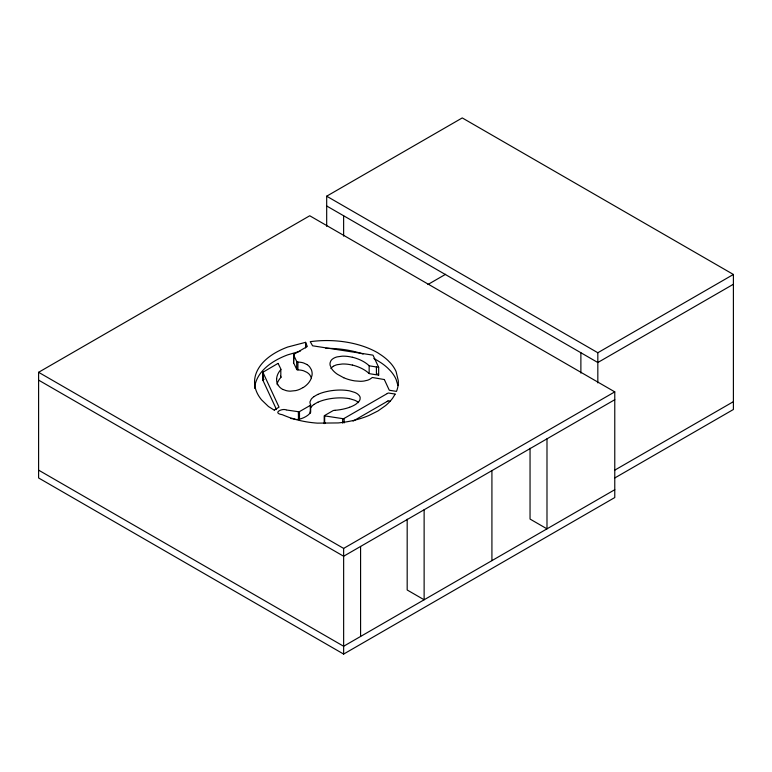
<?xml version="1.0" encoding="UTF-8"?>
<svg xmlns="http://www.w3.org/2000/svg" width="772" height="772" viewBox="0 0 772 772"><rect width="100%" height="100%" fill="white"/><g stroke="black" fill="none" stroke-linecap="round" stroke-linejoin="round"><path stroke-width="1.16" d="M326.681 226.341L326.681 196.194L462.254 117.923L733.4 274.465L733.4 409.488L614.512 478.119M597.827 382.883L597.827 352.736L326.681 196.194M395.11 394.193L392.9 397.802A71.256 41.138 0 0 1 385.614 405.57L378.019 410.926L369.064 415.423A71.121 41.061 0 0 1 342.787 422.4A75.801 43.763 0 0 1 338.252 422.931L317.369 423.133A70.088 40.462 0 0 1 299.227 420.383L289.847 417.671A131.375 75.849 0 0 1 282.291 414.689C271.812 413.049 282.369 407.954 286.325 409.961M310.73 407.722L311.203 407.027A19.175 11.069 0 0 1 314.05 404.412M277.91 363.467L262.885 372.249L279.02 407.133L274.417 410.067M264.053 379.284L262.914 380.278L276.511 409.585M314.04 396.576L316.481 395.119A31.729 18.316 0 0 1 317.91 394.415M314.04 404.403L316.481 402.945A31.729 18.316 0 0 1 317.91 402.241M303.184 387.515L299.777 389.291A18.393 10.615 0 0 1 295.753 390.593L290.33 391.163A11.455 6.61 0 0 1 286.074 390.593L282.986 389.455M387.245 393.556L387.447 393.44A4.352 2.509 0 0 1 387.92 393.18A1.042 0.598 0 0 1 388.586 393.044L395.129 394.058M387.245 401.392L387.447 401.266A4.352 2.509 0 0 1 387.92 401.006M274.214 410.164L268.444 406.506L261.621 399.925A71.96 41.543 0 0 1 255.387 375.694A73.186 42.257 0 0 1 259.363 367.076A71.024 41.003 0 0 1 271.339 355.332A72.587 41.91 0 0 1 287.657 347.043L305.596 342.334L307.295 346.483L293.64 354.435A1.283 0.743 0 0 0 293.495 354.744L296.892 361.933L299.999 362.232A11.426 6.591 0 0 1 303.705 363.014L306.822 364.471M286.856 410.048L299.111 411.814L310.518 405.271L310.296 403.833A11.619 6.707 0 0 1 310.045 401.662L311.203 399.192A19.175 11.069 0 0 1 314.05 396.586M293.457 418.878C297.886 421.686 310.865 415.249 310.296 411.659M38.6 372.297L309.736 215.764L614.773 391.867L614.773 497.544L343.637 654.077L38.6 477.964L38.6 372.297L343.637 548.409L614.773 391.867M427.92 284.511L445.608 274.292M325.186 423.017L324.665 423.317L324.665 415.49L333.06 410.656A1.66 0.955 0 0 1 334.006 410.405L335.038 410.318M324.578 415.876L343.202 418.723A1.09 0.627 0 0 0 343.723 418.656L387.1 393.652M353.084 421.116L387.1 401.479M597.827 352.736L733.4 274.465M733.4 284.25L597.827 362.522L326.681 205.979M614.773 399.703L343.637 556.236L38.6 380.123M614.512 470.293L733.4 401.662M614.773 489.709L343.637 646.251L38.6 470.138M278.084 363.371L280.921 369.17A1.254 0.724 0 0 1 280.805 369.663A38.243 22.079 0 0 0 276.608 378.791M300.202 351.212L287.657 354.869A72.587 41.91 0 0 0 271.339 363.158A71.024 41.003 0 0 0 259.363 374.902A73.186 42.257 0 0 0 255.407 383.52A71.96 41.543 0 0 0 254.606 388.335M311.463 377.807A31.845 18.383 0 0 0 311.319 377.45L309.678 374.729A17.351 10.017 0 0 0 306.831 372.297L303.705 370.84A11.426 6.591 0 0 0 299.999 370.058L296.892 369.759L293.495 362.57A1.283 0.743 0 0 1 293.64 362.271L294.035 354.136M298.378 411.814L298.465 419.659M377.228 367.105L378.656 367.318L378.656 375.144L377.228 374.931M390.246 401.131L388.586 400.88A1.042 0.598 0 0 0 387.94 401.025M290.639 418.453L292.752 418.771M352.35 357.262L349.301 356.654A21.442 12.381 0 0 0 342.237 356.172L337.132 356.886A11.773 6.794 0 0 0 334.373 357.899A12.448 7.189 0 0 0 333.369 358.449A11.87 6.851 0 0 0 330.763 361.016L330.117 362.782A19.474 11.242 0 0 0 330.165 365.388L331.661 368.707A33.235 19.184 0 0 0 332.24 369.518A33.871 19.561 0 0 0 337.48 374.314L343.743 377.749M352.35 365.088L349.301 364.48A21.442 12.381 0 0 0 342.237 364.008L337.132 364.712A11.773 6.794 0 0 0 334.373 365.725A12.448 7.189 0 0 0 333.369 366.285M358.594 402.666L357.851 402.019A14.62 8.444 0 0 0 354.666 400.224L350.295 398.892A26.393 15.237 0 0 0 349.108 398.651M384.331 379.544L372.307 377.489L370.792 378.579A11.213 6.475 0 0 1 367.646 380.2L364.201 381.011A16.299 9.409 0 0 1 360.418 381.31L354.792 380.895A31.411 18.132 0 0 1 343.762 377.73M378.656 367.318L373.137 355.419A1.004 0.579 0 0 0 372.693 355.101L312.592 345.798L310.238 341.668A71.854 41.485 0 0 1 377.807 352.833L381.416 355.216A74.392 42.952 0 0 1 387.862 360.36L390.497 363.052A69.268 39.99 0 0 1 396.094 371.573L398.304 380.76A69.905 40.356 0 0 1 396.47 391.385L389.493 390.275A1.11 0.637 0 0 1 389.194 389.995A15.565 8.984 0 0 1 389.03 389.686L384.398 379.66M378.656 375.144L377.913 373.58M293.572 362.927L293.611 355.168M280.545 376.157L280.921 376.997A1.254 0.724 0 0 1 280.805 377.489A38.243 22.079 0 0 0 277.013 384.234M397.937 385.46L396.094 379.399A69.268 39.99 0 0 0 390.497 370.878L387.862 368.186A74.392 42.952 0 0 0 381.416 363.043L377.74 360.707A71.854 41.485 0 0 0 373.87 358.526M580.882 352.736L580.882 373.098M546.991 438.834L546.991 528.849L530.046 519.064L530.046 448.252M491.918 470.63L491.918 560.646M424.127 509.761L424.127 599.776L407.182 589.991L407.182 519.189M360.582 546.451L360.582 636.466M344.138 418.463L344.138 422.94M343.627 215.764L343.627 236.126M343.637 548.409L343.637 654.077M342.681 418.685L342.681 423.152M324.201 415.78L324.201 423.606M310.662 404.567L310.662 412.402M310.296 405.416L310.296 413.242M305.596 342.334L305.596 347.921M299.488 411.65L299.488 419.476M297.915 362.126L297.915 369.952M296.689 361.557L296.689 369.383M280.815 369.663L280.815 377.489M263.127 371.988L263.127 379.814M262.943 372.529L262.943 380.355M306.831 364.471A17.351 10.017 0 0 1 309.668 366.903L311.319 369.624A31.845 18.383 0 0 1 312.062 375.067L311.01 378.84A42.566 24.579 0 0 1 310.151 380.548A33.476 19.329 0 0 1 303.242 387.544M282.909 389.513A17.534 10.123 0 0 1 278.296 385.267M278.171 385.296A29.452 17.003 0 0 1 276.665 378.801M325.842 348.355A71.854 41.485 0 0 1 363.11 354.068M352.389 357.214A36.921 21.317 0 0 1 369.006 365.629M352.389 365.04A36.921 21.317 0 0 1 369.006 373.455M330.937 368.562A11.87 6.851 0 0 1 333.369 366.275M317.89 394.395A32.8 18.933 0 0 1 326.874 391.52A37.828 21.838 0 0 1 337.982 390.082A31.044 17.92 0 0 1 349.137 390.767A26.393 15.237 0 0 1 350.295 391.066L354.676 392.398A14.62 8.444 0 0 1 357.851 394.193L359.202 395.515A11.059 6.379 0 0 1 360.157 397.657L360.07 399.182A14.649 8.453 0 0 1 359.048 401.324L356.075 404.065A26.952 15.565 0 0 1 354.927 404.808A27.232 15.72 0 0 1 349.571 407.278M349.61 407.307A37.944 21.905 0 0 1 335.038 410.308M317.89 402.231A32.8 18.933 0 0 1 326.874 399.346A37.828 21.838 0 0 1 337.982 397.918A31.044 17.92 0 0 1 349.137 398.593M376.418 366.97L369.971 365.938A1.505 0.868 0 0 1 369.151 365.581L369.151 373.407A1.505 0.868 0 0 0 369.971 373.764L376.418 374.806L376.418 366.97"/></g></svg>
